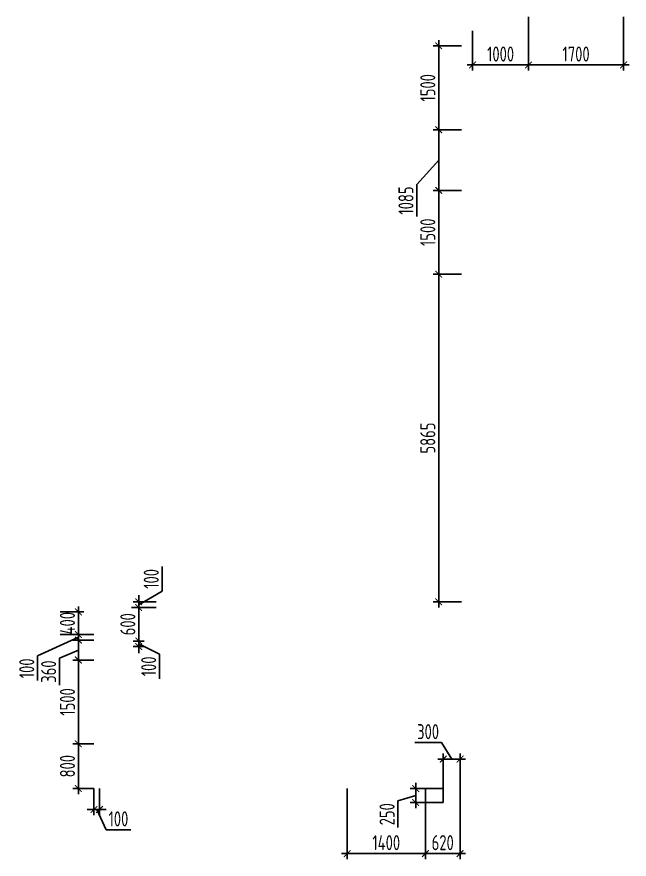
# Model space of a CAD drawing. Header units: millimetres. Extents: x -350007 to 536090, y -888 to 198380.
# Drawn here: x 199883 to 210836, y 60192 to 75266 of the extents above; entities that cross this region are included whole.
import ezdxf

# ---------------------------------------------------------------- set-up
doc = ezdxf.new("R2010")
doc.units = ezdxf.units.MM
doc.layers.add('АР_Размеры нов.', color=15, linetype='Continuous', lineweight=0)
doc.styles.add('ISOCPEUR', font='isocpeur.ttf', dxfattribs={"width": 0.7})
doc.dimstyles.new('R_100', dxfattribs={"dimtxt": 270, "dimasz": 120, "dimexe": 100, "dimexo": 0, "dimgap": 60, "dimtad": 1, "dimdec": 0, "dimrnd": 5, "dimzin": 0, "dimdsep": 46, "dimtxsty": 'ISOCPEUR', "dimblk": 'ARCHTICK', "dimcen": 0, "dimdle": 100, "dimclrd": 256, "dimclre": 256, "dimclrt": 256, "dimadec": 0, "dimazin": 0, "dimtfac": 2, "dimtdec": 0, "dimtofl": 0, "dimtmove": 1, "dimatfit": 3, "dimfxl": 1, "dimtvp": 3, "dimtolj": 1, "dimtzin": 0, "dimarcsym": 0})

# ---------------------------------------------------------------- blocks, each defined once
blk = doc.blocks.new('_ArchTick')
at = {"color": 0, "linetype": 'ByBlock', "const_width": 0.15}
blk.add_lwpolyline([(-0.5, -0.5), (0.5, 0.5)], dxfattribs=at)
blk = doc.blocks.new('*D2573')
at = {"layer": 'Defpoints', "color": 0, "ltscale": 100, "transparency": 16777216}
for p in [(209036, 75266), (210736, 75266), (210736, 74405)]:
    blk.add_point(p, dxfattribs=at)
at = {"layer": 'АР_Размеры нов.', "lineweight": -2, "ltscale": 100, "transparency": 16777216}
for p, q in [((209036, 75266), (209036, 74305)), ((210736, 75266), (210736, 74305)), ((208936, 74405), (210836, 74405))]:
    blk.add_line(p, q, dxfattribs=at)
at = {"layer": 'АР_Размеры нов.', "lineweight": -2, "ltscale": 100, "transparency": 16777216, "xscale": 120, "yscale": 120, "zscale": 120, "rotation": 180}
blk.add_blockref('_ArchTick', (209036, 74405), dxfattribs=at)
at = {"layer": 'АР_Размеры нов.', "lineweight": -2, "ltscale": 100, "transparency": 16777216, "xscale": 120, "yscale": 120, "zscale": 120}
blk.add_blockref('_ArchTick', (210736, 74405), dxfattribs=at)
at = {"layer": 'АР_Размеры нов.', "ltscale": 100, "transparency": 16777216, "insert": (209886, 74600), "char_height": 270, "attachment_point": 5, "style": 'ISOCPEUR'}
blk.add_mtext('\\A1;1700', dxfattribs=at)
blk = doc.blocks.new('*D2634')
at = {"layer": 'Defpoints', "color": 0, "ltscale": 100, "transparency": 16777216}
for p in [(207836, 72161), (207429, 70661), (207836, 70661)]:
    blk.add_point(p, dxfattribs=at)
at = {"layer": 'АР_Размеры нов.', "lineweight": -2, "ltscale": 100, "transparency": 16777216}
for p, q in [((207429, 72261), (207429, 70561)), ((207836, 72161), (207329, 72161)), ((207836, 70661), (207329, 70661))]:
    blk.add_line(p, q, dxfattribs=at)
at = {"layer": 'АР_Размеры нов.', "lineweight": -2, "ltscale": 100, "transparency": 16777216, "xscale": 120, "yscale": 120, "zscale": 120}
for p, rotation in [((207429, 72161), 90), ((207429, 70661), 270)]:
    blk.add_blockref('_ArchTick', p, dxfattribs=dict(at, rotation=rotation))
at = {"layer": 'АР_Размеры нов.', "ltscale": 100, "transparency": 16777216, "insert": (207234, 71411), "char_height": 270, "attachment_point": 5, "rotation": 90, "style": 'ISOCPEUR'}
blk.add_mtext('\\A1;1500', dxfattribs=at)
blk = doc.blocks.new('*D2635')
at = {"layer": 'Defpoints', "color": 0, "ltscale": 100, "transparency": 16777216}
for p in [(207836, 74746), (207429, 73246), (207836, 73246)]:
    blk.add_point(p, dxfattribs=at)
at = {"layer": 'АР_Размеры нов.', "lineweight": -2, "ltscale": 100, "transparency": 16777216}
for p, q in [((207429, 74846), (207429, 73146)), ((207836, 74746), (207329, 74746)), ((207836, 73246), (207329, 73246))]:
    blk.add_line(p, q, dxfattribs=at)
at = {"layer": 'АР_Размеры нов.', "lineweight": -2, "ltscale": 100, "transparency": 16777216, "xscale": 120, "yscale": 120, "zscale": 120}
for p, rotation in [((207429, 74746), 90), ((207429, 73246), 270)]:
    blk.add_blockref('_ArchTick', p, dxfattribs=dict(at, rotation=rotation))
at = {"layer": 'АР_Размеры нов.', "ltscale": 100, "transparency": 16777216, "insert": (207234, 73996), "char_height": 270, "attachment_point": 5, "rotation": 90, "style": 'ISOCPEUR'}
blk.add_mtext('\\A1;1500', dxfattribs=at)
blk = doc.blocks.new('*D2636')
at = {"layer": 'Defpoints', "color": 0, "ltscale": 100, "transparency": 16777216}
for p in [(201261, 63756), (200983, 62256), (201261, 62256)]:
    blk.add_point(p, dxfattribs=at)
at = {"layer": 'АР_Размеры нов.', "lineweight": -2, "ltscale": 100, "transparency": 16777216}
for p, q in [((200983, 63856), (200983, 62156)), ((201261, 63756), (200883, 63756)), ((201261, 62256), (200883, 62256))]:
    blk.add_line(p, q, dxfattribs=at)
at = {"layer": 'АР_Размеры нов.', "lineweight": -2, "ltscale": 100, "transparency": 16777216, "xscale": 120, "yscale": 120, "zscale": 120}
for p, rotation in [((200983, 63756), 90), ((200983, 62256), 270)]:
    blk.add_blockref('_ArchTick', p, dxfattribs=dict(at, rotation=rotation))
at = {"layer": 'АР_Размеры нов.', "ltscale": 100, "transparency": 16777216, "insert": (200788, 63006), "char_height": 270, "attachment_point": 5, "rotation": 90, "style": 'ISOCPEUR'}
blk.add_mtext('\\A1;1500', dxfattribs=at)
blk = doc.blocks.new('*D2703')
at = {"layer": 'Defpoints', "color": 0, "ltscale": 100, "transparency": 16777216}
for p in [(208036, 75014), (209036, 75046), (209036, 74405)]:
    blk.add_point(p, dxfattribs=at)
at = {"layer": 'АР_Размеры нов.', "lineweight": -2, "ltscale": 100, "transparency": 16777216}
for p, q in [((208036, 75014), (208036, 74305)), ((209036, 75046), (209036, 74305)), ((207936, 74405), (209136, 74405))]:
    blk.add_line(p, q, dxfattribs=at)
at = {"layer": 'АР_Размеры нов.', "lineweight": -2, "ltscale": 100, "transparency": 16777216, "xscale": 120, "yscale": 120, "zscale": 120, "rotation": 180}
blk.add_blockref('_ArchTick', (208036, 74405), dxfattribs=at)
at = {"layer": 'АР_Размеры нов.', "lineweight": -2, "ltscale": 100, "transparency": 16777216, "xscale": 120, "yscale": 120, "zscale": 120}
blk.add_blockref('_ArchTick', (209036, 74405), dxfattribs=at)
at = {"layer": 'АР_Размеры нов.', "ltscale": 100, "transparency": 16777216, "insert": (208536, 74600), "char_height": 270, "attachment_point": 5, "style": 'ISOCPEUR'}
blk.add_mtext('\\A1;1000', dxfattribs=at)
blk = doc.blocks.new('*D2713')
at = {"layer": 'Defpoints', "color": 0, "ltscale": 100, "transparency": 16777216}
for p in [(200983, 64113), (201261, 64113), (201261, 63756)]:
    blk.add_point(p, dxfattribs=at)
at = {"layer": 'АР_Размеры нов.', "lineweight": -2, "ltscale": 100, "transparency": 16777216}
for p, q in [((200983, 63656), (200983, 64213)), ((201261, 64113), (200883, 64113)), ((200983, 63935), (200646, 63787)), ((200646, 63787), (200646, 63308)), ((201261, 63756), (200883, 63756))]:
    blk.add_line(p, q, dxfattribs=at)
at = {"layer": 'АР_Размеры нов.', "lineweight": -2, "ltscale": 100, "transparency": 16777216, "xscale": 120, "yscale": 120, "zscale": 120}
for p, rotation in [((200983, 64113), 90), ((200983, 63756), 270)]:
    blk.add_blockref('_ArchTick', p, dxfattribs=dict(at, rotation=rotation))
at = {"layer": 'АР_Размеры нов.', "ltscale": 100, "transparency": 16777216, "insert": (200451, 63548), "char_height": 270, "attachment_point": 5, "rotation": 90, "style": 'ISOCPEUR'}
blk.add_mtext('\\A1;360', dxfattribs=at)
blk = doc.blocks.new('*D2164')
at = {"layer": 'Defpoints', "color": 0, "ltscale": 100, "transparency": 16777216}
for p in [(205791, 61456), (207191, 61456), (205791, 60292)]:
    blk.add_point(p, dxfattribs=at)
at = {"layer": 'АР_Размеры нов.', "lineweight": -2, "ltscale": 100, "transparency": 16777216}
for p, q in [((205791, 61456), (205791, 60192)), ((207191, 61456), (207191, 60192)), ((207291, 60292), (205691, 60292))]:
    blk.add_line(p, q, dxfattribs=at)
at = {"layer": 'АР_Размеры нов.', "lineweight": -2, "ltscale": 100, "transparency": 16777216, "xscale": 120, "yscale": 120, "zscale": 120, "rotation": 180}
blk.add_blockref('_ArchTick', (205791, 60292), dxfattribs=at)
at = {"layer": 'АР_Размеры нов.', "lineweight": -2, "ltscale": 100, "transparency": 16777216, "xscale": 120, "yscale": 120, "zscale": 120}
blk.add_blockref('_ArchTick', (207191, 60292), dxfattribs=at)
at = {"layer": 'АР_Размеры нов.', "ltscale": 100, "transparency": 16777216, "insert": (206491, 60487), "char_height": 270, "attachment_point": 5, "style": 'ISOCPEUR'}
blk.add_mtext('\\A1;1400', dxfattribs=at)
blk = doc.blocks.new('*D2165')
at = {"layer": 'Defpoints', "color": 0, "ltscale": 100, "transparency": 16777216}
for p in [(200983, 62256), (201261, 62256), (201261, 61456)]:
    blk.add_point(p, dxfattribs=at)
at = {"layer": 'АР_Размеры нов.', "lineweight": -2, "ltscale": 100, "transparency": 16777216}
for p, q in [((201261, 62256), (200883, 62256)), ((200983, 61356), (200983, 62356)), ((201261, 61456), (200883, 61456))]:
    blk.add_line(p, q, dxfattribs=at)
at = {"layer": 'АР_Размеры нов.', "lineweight": -2, "ltscale": 100, "transparency": 16777216, "xscale": 120, "yscale": 120, "zscale": 120}
for p, rotation in [((200983, 62256), 90), ((200983, 61456), 270)]:
    blk.add_blockref('_ArchTick', p, dxfattribs=dict(at, rotation=rotation))
at = {"layer": 'АР_Размеры нов.', "ltscale": 100, "transparency": 16777216, "insert": (200788, 61856), "char_height": 270, "attachment_point": 5, "rotation": 90, "style": 'ISOCPEUR'}
blk.add_mtext('\\A1;800', dxfattribs=at)
blk = doc.blocks.new('*D2166')
at = {"layer": 'Defpoints', "color": 0, "ltscale": 100, "transparency": 16777216}
for p in [(207835, 70661), (207429, 64796), (207836, 64796)]:
    blk.add_point(p, dxfattribs=at)
at = {"layer": 'АР_Размеры нов.', "lineweight": -2, "ltscale": 100, "transparency": 16777216}
for p, q in [((207429, 70761), (207429, 64696)), ((207835, 70661), (207329, 70661)), ((207836, 64796), (207329, 64796))]:
    blk.add_line(p, q, dxfattribs=at)
at = {"layer": 'АР_Размеры нов.', "lineweight": -2, "ltscale": 100, "transparency": 16777216, "xscale": 120, "yscale": 120, "zscale": 120}
for p, rotation in [((207429, 70661), 90), ((207429, 64796), 270)]:
    blk.add_blockref('_ArchTick', p, dxfattribs=dict(at, rotation=rotation))
at = {"layer": 'АР_Размеры нов.', "ltscale": 100, "transparency": 16777216, "insert": (207234, 67728), "char_height": 270, "attachment_point": 5, "rotation": 90, "style": 'ISOCPEUR'}
blk.add_mtext('\\A1;5865', dxfattribs=at)
blk = doc.blocks.new('*D2167')
at = {"layer": 'Defpoints', "color": 0, "ltscale": 100, "transparency": 16777216}
for p in [(207191, 61456), (207811, 61456), (207811, 60292)]:
    blk.add_point(p, dxfattribs=at)
at = {"layer": 'АР_Размеры нов.', "lineweight": -2, "ltscale": 100, "transparency": 16777216}
for p, q in [((207191, 61456), (207191, 60192)), ((207811, 61456), (207811, 60192)), ((207091, 60292), (207911, 60292))]:
    blk.add_line(p, q, dxfattribs=at)
at = {"layer": 'АР_Размеры нов.', "lineweight": -2, "ltscale": 100, "transparency": 16777216, "xscale": 120, "yscale": 120, "zscale": 120, "rotation": 180}
blk.add_blockref('_ArchTick', (207191, 60292), dxfattribs=at)
at = {"layer": 'АР_Размеры нов.', "lineweight": -2, "ltscale": 100, "transparency": 16777216, "xscale": 120, "yscale": 120, "zscale": 120}
blk.add_blockref('_ArchTick', (207811, 60292), dxfattribs=at)
at = {"layer": 'АР_Размеры нов.', "ltscale": 100, "transparency": 16777216, "insert": (207501, 60487), "char_height": 270, "attachment_point": 5, "style": 'ISOCPEUR'}
blk.add_mtext('\\A1;620', dxfattribs=at)
blk = doc.blocks.new('*D2168')
at = {"layer": 'Defpoints', "color": 0, "ltscale": 500, "transparency": 16777216}
for p in [(201934, 64696), (201993, 64096), (202063, 64096)]:
    blk.add_point(p, dxfattribs=at)
at = {"layer": 'АР_Размеры нов.', "lineweight": -2, "ltscale": 500, "transparency": 16777216}
for p, q in [((201934, 64696), (202163, 64696)), ((202063, 64796), (202063, 63996)), ((201993, 64096), (202163, 64096))]:
    blk.add_line(p, q, dxfattribs=at)
at = {"layer": 'АР_Размеры нов.', "lineweight": -2, "ltscale": 500, "transparency": 16777216, "xscale": 120, "yscale": 120, "zscale": 120}
for p, rotation in [((202063, 64696), 90), ((202063, 64096), 270)]:
    blk.add_blockref('_ArchTick', p, dxfattribs=dict(at, rotation=rotation))
at = {"layer": 'АР_Размеры нов.', "lineweight": 13, "ltscale": 500, "transparency": 16777216, "insert": (201868, 64396), "char_height": 270, "attachment_point": 5, "rotation": 90, "style": 'ISOCPEUR'}
blk.add_mtext('\\A1;600', dxfattribs=at)
blk = doc.blocks.new('*D2169')
at = {"layer": 'Defpoints', "color": 0, "ltscale": 500, "transparency": 16777216}
for p in [(207019, 61456), (207511, 61456), (207511, 61206)]:
    blk.add_point(p, dxfattribs=at)
at = {"layer": 'АР_Размеры нов.', "lineweight": -2, "ltscale": 500, "transparency": 16777216}
for p, q in [((207019, 61106), (207019, 61556)), ((207511, 61456), (206919, 61456)), ((207019, 61331), (206700, 61235)), ((206700, 61235), (206700, 60756)), ((207511, 61206), (206919, 61206))]:
    blk.add_line(p, q, dxfattribs=at)
at = {"layer": 'АР_Размеры нов.', "lineweight": -2, "ltscale": 500, "transparency": 16777216, "xscale": 120, "yscale": 120, "zscale": 120}
for p, rotation in [((207019, 61456), 90), ((207019, 61206), 270)]:
    blk.add_blockref('_ArchTick', p, dxfattribs=dict(at, rotation=rotation))
at = {"layer": 'АР_Размеры нов.', "lineweight": 13, "ltscale": 500, "transparency": 16777216, "insert": (206505, 60996), "char_height": 270, "attachment_point": 5, "rotation": 90, "style": 'ISOCPEUR'}
blk.add_mtext('\\A1;250', dxfattribs=at)
blk = doc.blocks.new('*D2170')
at = {"layer": 'Defpoints', "color": 0, "ltscale": 500, "transparency": 16777216}
for p in [(207811, 61983), (207511, 61206), (207811, 61206)]:
    blk.add_point(p, dxfattribs=at)
at = {"layer": 'АР_Размеры нов.', "lineweight": -2, "ltscale": 500, "transparency": 16777216}
for p, q in [((207479, 62279), (207000, 62279)), ((207661, 61983), (207479, 62279)), ((207411, 61983), (207911, 61983)), ((207511, 61206), (207511, 62083)), ((207811, 61206), (207811, 62083))]:
    blk.add_line(p, q, dxfattribs=at)
at = {"layer": 'АР_Размеры нов.', "lineweight": -2, "ltscale": 500, "transparency": 16777216, "xscale": 120, "yscale": 120, "zscale": 120, "rotation": 180}
blk.add_blockref('_ArchTick', (207511, 61983), dxfattribs=at)
at = {"layer": 'АР_Размеры нов.', "lineweight": -2, "ltscale": 500, "transparency": 16777216, "xscale": 120, "yscale": 120, "zscale": 120}
blk.add_blockref('_ArchTick', (207811, 61983), dxfattribs=at)
at = {"layer": 'АР_Размеры нов.', "lineweight": 13, "ltscale": 500, "transparency": 16777216, "insert": (207239, 62474), "char_height": 270, "attachment_point": 5, "style": 'ISOCPEUR'}
blk.add_mtext('\\A1;300', dxfattribs=at)
blk = doc.blocks.new('*D2171')
at = {"layer": 'Defpoints', "color": 0, "ltscale": 500, "transparency": 16777216}
for p in [(200659, 64616), (200659, 64213), (200983, 64213)]:
    blk.add_point(p, dxfattribs=at)
at = {"layer": 'АР_Размеры нов.', "lineweight": -2, "ltscale": 500, "transparency": 16777216}
for p, q in [((200983, 64716), (200983, 64113)), ((200659, 64616), (201083, 64616)), ((200659, 64213), (201083, 64213))]:
    blk.add_line(p, q, dxfattribs=at)
at = {"layer": 'АР_Размеры нов.', "lineweight": -2, "ltscale": 500, "transparency": 16777216, "xscale": 120, "yscale": 120, "zscale": 120}
for p, rotation in [((200983, 64616), 90), ((200983, 64213), 270)]:
    blk.add_blockref('_ArchTick', p, dxfattribs=dict(at, rotation=rotation))
at = {"layer": 'АР_Размеры нов.', "lineweight": 13, "ltscale": 500, "transparency": 16777216, "insert": (200788, 64415), "char_height": 270, "attachment_point": 5, "rotation": 90, "style": 'ISOCPEUR'}
blk.add_mtext('\\A1;400', dxfattribs=at)
blk = doc.blocks.new('*D2172')
at = {"layer": 'Defpoints', "color": 0, "ltscale": 500, "transparency": 16777216}
for p in [(202163, 64096), (202063, 63996), (202163, 63996)]:
    blk.add_point(p, dxfattribs=at)
at = {"layer": 'АР_Размеры нов.', "lineweight": -2, "ltscale": 500, "transparency": 16777216}
for p, q in [((202063, 64096), (202063, 64216)), ((202163, 64096), (201963, 64096)), ((202063, 64096), (202063, 63996)), ((202163, 63996), (201963, 63996)), ((202063, 64046), (202436, 63863)), ((202063, 63996), (202063, 63876)), ((202436, 63863), (202436, 63422))]:
    blk.add_line(p, q, dxfattribs=at)
at = {"layer": 'АР_Размеры нов.', "lineweight": -2, "ltscale": 500, "transparency": 16777216, "xscale": 120, "yscale": 120, "zscale": 120}
for p, rotation in [((202063, 64096), 270), ((202063, 63996), 90)]:
    blk.add_blockref('_ArchTick', p, dxfattribs=dict(at, rotation=rotation))
at = {"layer": 'АР_Размеры нов.', "lineweight": 13, "ltscale": 500, "transparency": 16777216, "insert": (202241, 63642), "char_height": 270, "attachment_point": 5, "rotation": 90, "style": 'ISOCPEUR'}
blk.add_mtext('\\A1;100', dxfattribs=at)
blk = doc.blocks.new('*D2173')
at = {"layer": 'Defpoints', "color": 0, "ltscale": 500, "transparency": 16777216}
for p in [(202063, 64796), (202374, 64796), (202374, 64696)]:
    blk.add_point(p, dxfattribs=at)
at = {"layer": 'АР_Размеры нов.', "lineweight": -2, "ltscale": 500, "transparency": 16777216}
for p, q in [((202482, 64987), (202482, 65428)), ((202063, 64746), (202482, 64987)), ((202063, 64796), (202063, 64916)), ((202374, 64796), (201963, 64796)), ((202374, 64696), (201963, 64696)), ((202063, 64696), (202063, 64796)), ((202063, 64696), (202063, 64576))]:
    blk.add_line(p, q, dxfattribs=at)
at = {"layer": 'АР_Размеры нов.', "lineweight": -2, "ltscale": 500, "transparency": 16777216, "xscale": 120, "yscale": 120, "zscale": 120}
for p, rotation in [((202063, 64796), 270), ((202063, 64696), 90)]:
    blk.add_blockref('_ArchTick', p, dxfattribs=dict(at, rotation=rotation))
at = {"layer": 'АР_Размеры нов.', "lineweight": 13, "ltscale": 500, "transparency": 16777216, "insert": (202287, 65208), "char_height": 270, "attachment_point": 5, "rotation": 90, "style": 'ISOCPEUR'}
blk.add_mtext('\\A1;100', dxfattribs=at)
blk = doc.blocks.new('*D2174')
at = {"layer": 'Defpoints', "color": 0, "ltscale": 500, "transparency": 16777216}
for p in [(207836, 73246), (207429, 72161), (207836, 72161)]:
    blk.add_point(p, dxfattribs=at)
at = {"layer": 'АР_Размеры нов.', "lineweight": -2, "ltscale": 500, "transparency": 16777216}
for p, q in [((207429, 73346), (207429, 72061)), ((207836, 73246), (207329, 73246)), ((207429, 72703), (207038, 72265)), ((207038, 72265), (207038, 71692)), ((207836, 72161), (207329, 72161))]:
    blk.add_line(p, q, dxfattribs=at)
at = {"layer": 'АР_Размеры нов.', "lineweight": -2, "ltscale": 500, "transparency": 16777216, "xscale": 120, "yscale": 120, "zscale": 120}
for p, rotation in [((207429, 73246), 90), ((207429, 72161), 270)]:
    blk.add_blockref('_ArchTick', p, dxfattribs=dict(at, rotation=rotation))
at = {"layer": 'АР_Размеры нов.', "lineweight": 13, "ltscale": 500, "transparency": 16777216, "insert": (206843, 71979), "char_height": 270, "attachment_point": 5, "rotation": 90, "style": 'ISOCPEUR'}
blk.add_mtext('\\A1;1085', dxfattribs=at)
blk = doc.blocks.new('*D2175')
at = {"layer": 'Defpoints', "color": 0, "ltscale": 500, "transparency": 16777216}
for p in [(201261, 64213), (200983, 64113), (201261, 64113)]:
    blk.add_point(p, dxfattribs=at)
at = {"layer": 'АР_Размеры нов.', "lineweight": -2, "ltscale": 500, "transparency": 16777216}
for p, q in [((201261, 64213), (200883, 64213)), ((200983, 64213), (200983, 64333)), ((200983, 64213), (200983, 64113)), ((200983, 64163), (200255, 63828)), ((201261, 64113), (200883, 64113)), ((200983, 64113), (200983, 63993)), ((200255, 63828), (200255, 63387))]:
    blk.add_line(p, q, dxfattribs=at)
at = {"layer": 'АР_Размеры нов.', "lineweight": -2, "ltscale": 500, "transparency": 16777216, "xscale": 120, "yscale": 120, "zscale": 120}
for p, rotation in [((200983, 64213), 270), ((200983, 64113), 90)]:
    blk.add_blockref('_ArchTick', p, dxfattribs=dict(at, rotation=rotation))
at = {"layer": 'АР_Размеры нов.', "lineweight": 13, "ltscale": 500, "transparency": 16777216, "insert": (200060, 63607), "char_height": 270, "attachment_point": 5, "rotation": 90, "style": 'ISOCPEUR'}
blk.add_mtext('\\A1;100', dxfattribs=at)
blk = doc.blocks.new('*D2474')
at = {"layer": 'Defpoints', "color": 0, "ltscale": 500, "transparency": 16777216}
for p in [(201261, 61456), (201361, 61456), (201261, 61081)]:
    blk.add_point(p, dxfattribs=at)
at = {"layer": 'АР_Размеры нов.', "lineweight": -2, "ltscale": 500, "transparency": 16777216}
for p, q in [((201261, 61456), (201261, 60981)), ((201361, 61456), (201361, 60981)), ((201261, 61081), (201141, 61081)), ((201361, 61081), (201261, 61081)), ((201311, 61081), (201479, 60718)), ((201361, 61081), (201481, 61081)), ((201479, 60718), (201920, 60718))]:
    blk.add_line(p, q, dxfattribs=at)
at = {"layer": 'АР_Размеры нов.', "lineweight": -2, "ltscale": 500, "transparency": 16777216, "xscale": 120, "yscale": 120, "zscale": 120}
blk.add_blockref('_ArchTick', (201261, 61081), dxfattribs=at)
at = {"layer": 'АР_Размеры нов.', "lineweight": -2, "ltscale": 500, "transparency": 16777216, "xscale": 120, "yscale": 120, "zscale": 120, "rotation": 180}
blk.add_blockref('_ArchTick', (201361, 61081), dxfattribs=at)
at = {"layer": 'АР_Размеры нов.', "lineweight": 13, "ltscale": 500, "transparency": 16777216, "insert": (201700, 60913), "char_height": 270, "attachment_point": 5, "style": 'ISOCPEUR'}
blk.add_mtext('\\A1;100', dxfattribs=at)

msp = doc.modelspace()

# ---------------------------------------------------------------- dimensions: what is measured, and where the dimension line sits
at = {"layer": 'АР_Размеры нов.', "ltscale": 100}
for base, p1, p2, override, picture, middle in [((210735.6, 74405.3), (209035.6, 75265.7), (210735.6, 75265.7), {"dimpost": '\\X', "dimfxl": 2.5, "dimarcsym": 1}, '*D2573', (209885.6, 74600.3)), ((205790.6, 60292.2), (207190.6, 61455.7), (205790.6, 61455.7), {"dimpost": '\\X', "dimfxl": 2.5, "dimarcsym": 2}, '*D2164', (206490.6, 60487.2)), ((207810.6, 60292.2), (207190.6, 61455.7), (207810.6, 61455.7), {"dimpost": '\\X', "dimfxl": 2.5, "dimarcsym": 2}, '*D2167', (207500.6, 60487.2))]:
    dim = msp.add_linear_dim(base=base, p1=p1, p2=p2, dimstyle='R_100', override=override, dxfattribs=at)
    dim.commit()
    dim.dimension.update_dxf_attribs({"geometry": picture, "text_midpoint": middle})
dim = msp.add_linear_dim(base=(209035.6, 74405.3), p1=(208035.6, 75013.8), p2=(209035.6, 75045.7), dimstyle='R_100', override={"dimpost": '\\X', "dimfxl": 2.5, "dimarcsym": 1}, dxfattribs=at)
dim.commit()
dim.dimension.update_dxf_attribs({"geometry": '*D2703', "text_midpoint": (208535.6, 74405.3), "dimtype": 160})
for base, p1, p2, picture, middle in [((207429.3, 73245.8), (207835.6, 74745.8), (207835.6, 73245.8), '*D2635', (207234.3, 73995.8)), ((207429.3, 70660.7), (207835.6, 72160.7), (207835.6, 70660.7), '*D2634', (207234.3, 71410.7)), ((207429.3, 64795.7), (207835.3, 70660.7), (207835.6, 64795.7), '*D2166', (207234.3, 67728.2)), ((200982.9, 62255.7), (201260.6, 63755.7), (201260.6, 62255.7), '*D2636', (200787.9, 63005.7)), ((200982.9, 62255.7), (201260.6, 61455.7), (201260.6, 62255.7), '*D2165', (200787.9, 61855.7))]:
    dim = msp.add_linear_dim(base=base, p1=p1, p2=p2, angle=90, dimstyle='R_100', override={"dimpost": '\\X', "dimfxl": 2.5, "dimarcsym": 2}, dxfattribs=at)
    dim.commit()
    dim.dimension.update_dxf_attribs({"geometry": picture, "text_midpoint": middle})
at = {"layer": 'АР_Размеры нов.', "lineweight": 13, "ltscale": 500}
for base, p1, p2, override, picture, middle in [((207429.3, 72160.7), (207835.6, 73245.8), (207835.6, 72160.7), {"dimpost": '\\X', "dimfxl": 2.5, "dimarcsym": 2}, '*D2174', (207038.1, 72205.3)), ((202063.1, 64795.7), (202374, 64695.7), (202374, 64795.7), {"dimpost": '\\X'}, '*D2173', (202482.5, 65047)), ((200982.9, 64213.4), (200659.2, 64615.7), (200659.2, 64213.4), {"dimpost": '\\X'}, '*D2171', (200982.9, 64414.6)), ((200982.9, 64113.4), (201260.6, 64213.4), (201260.6, 64113.4), {"dimpost": '\\X'}, '*D2175', (200255, 63767.8)), ((202063.1, 63995.7), (202163.1, 64095.7), (202163.1, 63995.7), {"dimpost": '\\X'}, '*D2172', (202436.3, 63803.1)), ((207019, 61455.7), (207510.6, 61205.7), (207510.6, 61455.7), {"dimpost": '\\X'}, '*D2169', (206700.1, 61175.2))]:
    dim = msp.add_linear_dim(base=base, p1=p1, p2=p2, angle=90, dimstyle='R_100', override=override, dxfattribs=at)
    dim.commit()
    dim.dimension.update_dxf_attribs({"geometry": picture, "text_midpoint": middle, "dimtype": 160})
dim = msp.add_linear_dim(base=(202063.1, 64095.7), p1=(201934.2, 64695.7), p2=(201992.8, 64095.7), angle=90, dimstyle='R_100', override={"dimpost": '\\X'}, dxfattribs=at)
dim.commit()
dim.dimension.update_dxf_attribs({"geometry": '*D2168', "text_midpoint": (201868.1, 64395.7)})
at = {"layer": 'АР_Размеры нов.', "ltscale": 100}
dim = msp.add_linear_dim(base=(200982.9, 64113.4), p1=(201260.6, 63755.7), p2=(201260.6, 64113.4), angle=90, dimstyle='R_100', override={"dimpost": '\\X', "dimfxl": 2.5, "dimarcsym": 2}, dxfattribs=at)
dim.commit()
dim.dimension.update_dxf_attribs({"geometry": '*D2713', "text_midpoint": (200646.1, 63727.3), "dimtype": 160})
at = {"layer": 'АР_Размеры нов.', "lineweight": 13, "ltscale": 500}
for base, p1, p2, picture, middle in [((207810.6, 61983), (207510.6, 61205.7), (207810.6, 61205.7), '*D2170', (207418.8, 62278.9)), ((201260.6, 61081), (201360.6, 61455.7), (201260.6, 61455.7), '*D2474', (201539.1, 60718.2))]:
    dim = msp.add_linear_dim(base=base, p1=p1, p2=p2, dimstyle='R_100', override={"dimpost": '\\X'}, dxfattribs=at)
    dim.commit()
    dim.dimension.update_dxf_attribs({"geometry": picture, "text_midpoint": middle, "dimtype": 160})

doc.saveas('drawing.dxf')
